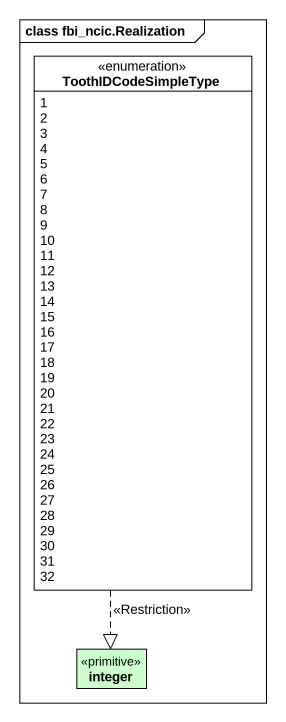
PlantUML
@startuml
mainframe class fbi_ncic.Realization
hide circle
hide empty members
enum ToothIDCodeSimpleType {
  1
  2
  3
  4
  5
  6
  7
  8
  9
  10
  11
  12
  13
  14
  15
  16
  17
  18
  19
  20
  21
  22
  23
  24
  25
  26
  27
  28
  29
  30
  31
  32
}
class integer <<primitive>> #CCFFCC
ToothIDCodeSimpleType ..|> integer : <<Restriction>>
@enduml
